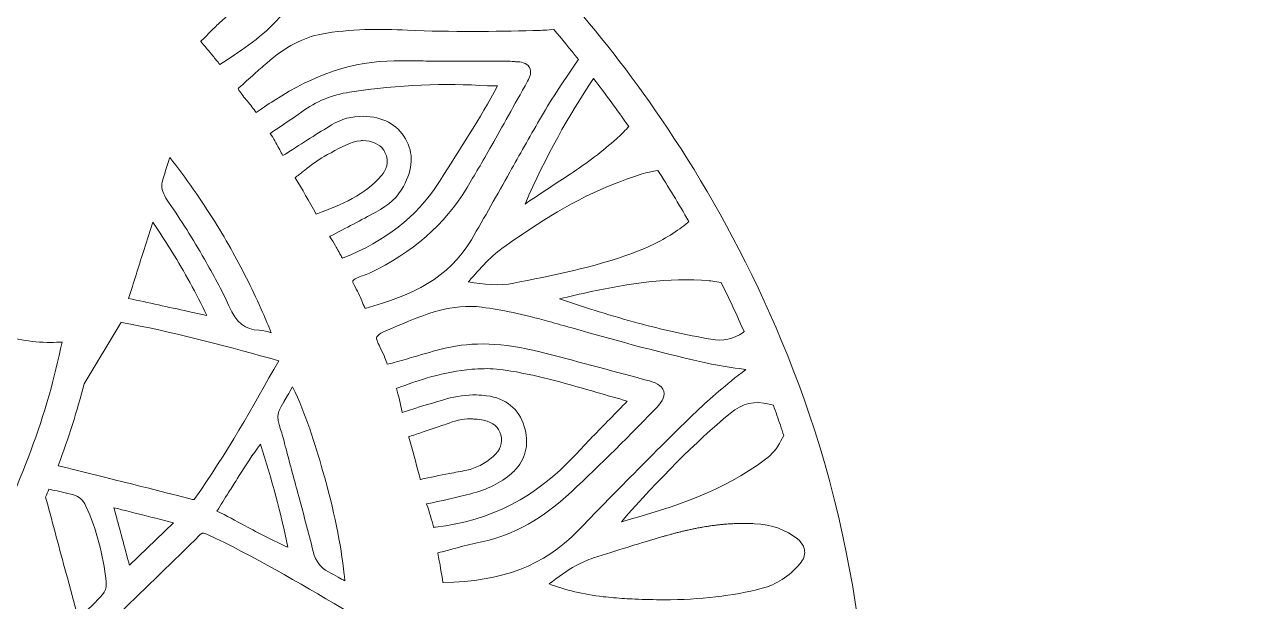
# Model space of a CAD drawing. Extents: x 126 to 8914, y -5970 to -48.
# Drawn here: x 2245 to 2874, y -4545 to -4249 of the extents above; entities that cross this region are included whole.
import ezdxf

# ---------------------------------------------------------------- set-up
doc = ezdxf.new("R2010")
doc.units = 0
doc.header["$MEASUREMENT"] = 0
doc.layers.add('Layer 1', color=7, linetype='Continuous')

# ---------------------------------------------------------------- blocks, each defined once
blk = doc.blocks.new('block 5')
at = {"layer": 'Layer 1', "lineweight": 0}
for points, knots in [([(2818.21, -4035.29), (2764.98, -4085.04), (2703.32, -4112.86), (2639.92, -4115.7), (2556.38, -4119.43), (2474.39, -4091.01), (2412.29, -4065.84), (2390.15, -4056.87), (2367.8, -4047.16), (2346.17, -4037.79), (2337.96, -4034.23), (2329.71, -4030.65), (2321.4, -4027.09), (2370.2, -4027.99), (2425.96, -4026.76), (2512.78, -3944.21), (2568.47, -3891.26), (2641.86, -3817.66), (2625.5, -3731.42), (2622.21, -3714.04), (2610.78, -3672.65), (2559.78, -3632.09), (2565.05, -3641.92), (2601.55, -3712.43), (2569.23, -3767.25), (2553.89, -3793.27), (2526.47, -3811.29), (2469.72, -3823.54), (2455.32, -3826.64), (2439.55, -3829), (2422.5, -3830.6), (2491.63, -3754.35), (2533.44, -3654.19), (2546.8, -3532.56), (2561.6, -3397.97), (2537.78, -3271.79), (2515.19, -3189.65), (2510.53, -3172.76), (2505.39, -3155.8), (2499.9, -3139.21), (2495.8, -3126.87), (2490.71, -3117.41), (2484.71, -3110.84), (2484.71, -3110.84), (2488.77, -3108.46), (2488.77, -3108.46), (2487.91, -3106.99), (2467.22, -3072.31), (2420.27, -3069.9), (2389.9, -3068.35), (2355.8, -3080.81), (2318.9, -3106.96), (2293.41, -3125.04), (2266.47, -3149.76), (2238.33, -3180.89), (2186.61, -3211.53), (2146.15, -3238.95), (2111.02, -3267.11), (2058.71, -3309.06), (2001.06, -3349.19), (1934.05, -3358.54), (1877.14, -3366.49), (1825.98, -3348.74), (1771.81, -3329.95), (1743.84, -3320.25), (1714.92, -3310.21), (1685.21, -3304.09), (1598.29, -3286.15), (1534.59, -3301.57), (1500, -3348.62), (1465.41, -3301.57), (1401.71, -3286.17), (1314.79, -3304.09), (1285.08, -3310.21), (1256.16, -3320.25), (1228.19, -3329.95), (1174.02, -3348.74), (1122.86, -3366.49), (1065.95, -3358.54), (998.94, -3349.19), (941.29, -3309.06), (888.98, -3267.11), (853.85, -3238.95), (813.4, -3211.53), (761.67, -3180.89), (733.53, -3149.76), (706.59, -3125.04), (681.1, -3106.96), (644.2, -3080.81), (610.1, -3068.34), (579.73, -3069.9), (532.78, -3072.31), (512.09, -3106.99), (511.23, -3108.46), (511.23, -3108.46), (515.29, -3110.84), (515.29, -3110.84), (509.29, -3117.41), (504.2, -3126.87), (500.12, -3139.21), (494.6, -3155.81), (489.45, -3172.78), (484.81, -3189.65), (462.22, -3271.79), (438.4, -3397.97), (453.2, -3532.56), (466.56, -3654.19), (508.37, -3754.35), (577.5, -3830.6), (560.45, -3829), (544.68, -3826.64), (530.28, -3823.54), (473.53, -3811.29), (446.11, -3793.27), (430.77, -3767.25), (398.45, -3712.43), (434.95, -3641.92), (440.22, -3632.09), (389.22, -3672.65), (377.79, -3714.04), (374.5, -3731.42), (358.14, -3817.66), (431.53, -3891.26), (487.22, -3944.21), (574.04, -4026.76), (629.8, -4027.99), (678.6, -4027.09), (670.29, -4030.65), (662.04, -4034.23), (653.83, -4037.79), (632.2, -4047.16), (609.85, -4056.87), (587.71, -4065.84), (525.61, -4091.01), (443.59, -4119.44), (360.08, -4115.7), (296.68, -4112.86), (235.02, -4085.04), (181.79, -4035.29), (181.79, -4035.29), (125.56, -3982.7), (125.56, -3982.7), (125.56, -3982.7), (169.91, -4045.63), (169.91, -4045.63), (219.46, -4115.9), (304.09, -4175.64), (385.53, -4197.81), (420.7, -4207.39), (457.65, -4212.84), (496.23, -4214.15), (485.34, -4225.21), (469.98, -4241.91), (452.74, -4264.03), (422.4, -4302.95), (380.42, -4366.57), (352.73, -4448.62), (321.59, -4540.91), (314.53, -4637.18), (331.76, -4734.74), (353.22, -4856.34), (412.66, -4980.18), (508.45, -5102.83), (508.45, -5102.83), (517.04, -5113.81), (517.04, -5113.81), (517.04, -5113.81), (522.08, -5100.8), (522.08, -5100.8), (522.28, -5100.26), (543.72, -5046.12), (606.97, -4986), (618.24, -4975.3), (631.32, -4963.97), (646.37, -4952.46), (644.61, -4982.41), (643.28, -5045.33), (654.68, -5125.3), (663.93, -5190.25), (679.74, -5252.83), (701.65, -5311.3), (729.05, -5384.39), (766.12, -5451.24), (811.85, -5510), (813.74, -5512.77), (839.32, -5550.81), (859.18, -5606.87), (878.01, -5659.98), (895.42, -5740.7), (871.56, -5823.61), (871.56, -5823.61), (865.31, -5845.39), (865.31, -5845.39), (865.31, -5845.39), (883.77, -5832.24), (883.77, -5832.24), (885.33, -5831.13), (922.61, -5804.27), (953.85, -5755.29), (978.49, -5716.64), (1002.96, -5657.53), (992.58, -5583.6), (993.17, -5584.35), (993.72, -5585.04), (994.23, -5585.72), (1015.9, -5614.87), (1039.45, -5642.28), (1064.19, -5667.18), (1108.9, -5712.2), (1155.06, -5746.33), (1201.41, -5768.67), (1255.37, -5794.66), (1309.82, -5804.7), (1363.33, -5798.49), (1378.55, -5829.06), (1404.02, -5852.77), (1428.69, -5875.76), (1454.89, -5900.15), (1479.63, -5923.18), (1492.73, -5953.46), (1492.73, -5953.46), (1500, -5970.23), (1500, -5970.23), (1500, -5970.23), (1507.27, -5953.46), (1507.27, -5953.46), (1520.37, -5923.18), (1545.11, -5900.15), (1571.31, -5875.76), (1595.98, -5852.77), (1621.45, -5829.06), (1636.67, -5798.49), (1690.18, -5804.7), (1744.63, -5794.66), (1798.59, -5768.67), (1844.94, -5746.33), (1891.12, -5712.2), (1935.81, -5667.18), (1960.55, -5642.28), (1984.1, -5614.88), (2005.77, -5585.74), (2006.28, -5585.06), (2006.83, -5584.35), (2007.42, -5583.6), (1997.04, -5657.53), (2021.51, -5716.64), (2046.15, -5755.29), (2077.39, -5804.27), (2114.67, -5831.13), (2116.23, -5832.24), (2116.23, -5832.24), (2134.69, -5845.39), (2134.69, -5845.39), (2134.69, -5845.39), (2128.44, -5823.61), (2128.44, -5823.61), (2104.58, -5740.7), (2121.99, -5659.98), (2140.82, -5606.87), (2160.7, -5550.77), (2186.28, -5512.73), (2188.15, -5510), (2233.88, -5451.24), (2270.95, -5384.39), (2298.34, -5311.3), (2320.26, -5252.83), (2336.07, -5190.25), (2345.32, -5125.3), (2356.72, -5045.33), (2355.39, -4982.41), (2353.63, -4952.46), (2368.68, -4963.97), (2381.76, -4975.3), (2393.03, -4986), (2456.28, -5046.12), (2477.72, -5100.26), (2477.92, -5100.8), (2477.92, -5100.8), (2482.94, -5113.84), (2482.94, -5113.84), (2482.94, -5113.84), (2491.55, -5102.83), (2491.55, -5102.83), (2587.34, -4980.18), (2646.78, -4856.34), (2668.24, -4734.74), (2685.47, -4637.18), (2678.41, -4540.91), (2647.27, -4448.62), (2619.58, -4366.57), (2577.6, -4302.95), (2547.26, -4264.03), (2530.02, -4241.91), (2514.66, -4225.21), (2503.77, -4214.15), (2542.35, -4212.84), (2579.3, -4207.39), (2614.47, -4197.81), (2695.91, -4175.64), (2780.54, -4115.9), (2830.09, -4045.63), (2830.09, -4045.63), (2874.44, -3982.7), (2874.44, -3982.7), (2874.44, -3982.7), (2818.21, -4035.29), (2818.21, -4035.29)], [0, 0, 0, 0, 1, 1, 1, 2, 2, 2, 3, 3, 3, 4, 4, 4, 5, 5, 5, 6, 6, 6, 7, 7, 7, 8, 8, 8, 9, 9, 9, 10, 10, 10, 11, 11, 11, 12, 12, 12, 13, 13, 13, 14, 14, 14, 15, 15, 15, 16, 16, 16, 17, 17, 17, 18, 18, 18, 19, 19, 19, 20, 20, 20, 21, 21, 21, 22, 22, 22, 23, 23, 23, 24, 24, 24, 25, 25, 25, 26, 26, 26, 27, 27, 27, 28, 28, 28, 29, 29, 29, 30, 30, 30, 31, 31, 31, 32, 32, 32, 33, 33, 33, 34, 34, 34, 35, 35, 35, 36, 36, 36, 37, 37, 37, 38, 38, 38, 39, 39, 39, 40, 40, 40, 41, 41, 41, 42, 42, 42, 43, 43, 43, 44, 44, 44, 45, 45, 45, 46, 46, 46, 47, 47, 47, 48, 48, 48, 49, 49, 49, 50, 50, 50, 51, 51, 51, 52, 52, 52, 53, 53, 53, 54, 54, 54, 55, 55, 55, 56, 56, 56, 57, 57, 57, 58, 58, 58, 59, 59, 59, 60, 60, 60, 61, 61, 61, 62, 62, 62, 63, 63, 63, 64, 64, 64, 65, 65, 65, 66, 66, 66, 67, 67, 67, 68, 68, 68, 69, 69, 69, 70, 70, 70, 71, 71, 71, 72, 72, 72, 73, 73, 73, 74, 74, 74, 75, 75, 75, 76, 76, 76, 77, 77, 77, 78, 78, 78, 79, 79, 79, 80, 80, 80, 81, 81, 81, 82, 82, 82, 83, 83, 83, 84, 84, 84, 85, 85, 85, 86, 86, 86, 87, 87, 87, 88, 88, 88, 89, 89, 89, 90, 90, 90, 91, 91, 91, 92, 92, 92, 93, 93, 93, 94, 94, 94, 95, 95, 95, 96, 96, 96, 97, 97, 97, 98, 98, 98, 99, 99, 99, 100, 100, 100, 101, 101, 101, 102, 102, 102, 102]), ([(2341.65, -4264.96), (2339.65, -4262.52), (2337.59, -4260.02), (2335.46, -4257.59), (2335.46, -4257.59), (2335.44, -4257.57), (2335.43, -4257.55), (2335.47, -4257.52), (2335.5, -4257.48), (2335.55, -4257.44), (2337.04, -4256.05), (2338.45, -4254.59), (2339.83, -4253.19), (2341.61, -4251.33), (2343.31, -4249.59), (2345.13, -4247.99), (2360.34, -4234.74), (2369.89, -4221.78), (2375.16, -4207.23), (2375.32, -4206.8), (2375.47, -4206.36), (2375.62, -4205.93), (2375.62, -4205.93), (2376.14, -4204.45), (2376.14, -4204.45), (2381.82, -4205.46), (2387.47, -4206.39), (2393.09, -4207.25), (2393.09, -4207.25), (2392.41, -4209.8), (2392.41, -4209.8), (2389.17, -4222.03), (2384.45, -4236.04), (2374.07, -4247.15), (2365.63, -4256.18), (2354.9, -4263.17), (2345.27, -4269.32), (2344.05, -4267.88), (2342.85, -4266.42), (2341.65, -4264.96)], [0, 0, 0, 0, 1, 1, 1, 2, 2, 2, 3, 3, 3, 4, 4, 4, 5, 5, 5, 6, 6, 6, 7, 7, 7, 8, 8, 8, 9, 9, 9, 10, 10, 10, 11, 11, 11, 12, 12, 12, 13, 13, 13, 13]), ([(2516.37, -4251.46), (2520.41, -4256.16), (2524.67, -4261.27), (2529.07, -4266.75), (2529.07, -4266.75), (2528.53, -4267.51), (2528.53, -4267.51), (2520.49, -4279.02), (2514.3, -4288.63), (2509.04, -4297.76), (2503.9, -4306.66), (2498.8, -4315.78), (2493.86, -4324.59), (2487.49, -4335.97), (2480.9, -4347.75), (2474.17, -4359.2), (2462.55, -4378.97), (2443.99, -4387.63), (2419.7, -4394.43), (2419.4, -4393.74), (2419.1, -4393.06), (2418.78, -4392.36), (2418.23, -4391.14), (2417.71, -4390), (2417.3, -4388.85), (2416.76, -4387.33), (2415.95, -4385.93), (2415.18, -4384.57), (2414.37, -4383.18), (2413.13, -4381.06), (2413.43, -4380.35), (2413.86, -4379.33), (2416.47, -4378.38), (2418.39, -4377.7), (2419.56, -4377.27), (2420.76, -4376.85), (2421.9, -4376.31), (2444.05, -4365.8), (2460.43, -4351.46), (2471.96, -4332.44), (2475.71, -4326.27), (2479.59, -4319.59), (2484.59, -4310.79), (2490.03, -4301.18), (2495.87, -4290.72), (2503, -4277.86), (2504.19, -4275.7), (2505.25, -4273.16), (2503.95, -4270.84), (2502.48, -4268.19), (2499.07, -4268.02), (2497.44, -4267.94), (2496.65, -4267.91), (2495.87, -4267.84), (2495.08, -4267.8), (2493.61, -4267.69), (2492.09, -4267.57), (2490.54, -4267.57), (2485.81, -4267.57), (2481.09, -4267.59), (2476.36, -4267.62), (2470.93, -4267.65), (2465.48, -4267.69), (2460.05, -4267.67), (2456.54, -4267.67), (2453.02, -4267.61), (2449.51, -4267.56), (2444.65, -4267.48), (2439.62, -4267.4), (2434.66, -4267.46), (2413.92, -4267.7), (2393.79, -4274.35), (2373.12, -4287.79), (2369.65, -4290.04), (2366.61, -4292.08), (2363.82, -4294.01), (2362.46, -4291.89), (2360.9, -4290.01), (2359.38, -4288.17), (2357.78, -4286.25), (2356.27, -4284.45), (2355.07, -4282.45), (2354.82, -4282.06), (2354.67, -4281.79), (2354.6, -4281.62), (2354.69, -4281.52), (2354.8, -4281.41), (2354.98, -4281.27), (2357.67, -4278.97), (2360.34, -4276.58), (2362.92, -4274.25), (2365.03, -4272.37), (2367.15, -4270.49), (2369.28, -4268.64), (2378.94, -4260.26), (2387.87, -4255.53), (2397.37, -4253.74), (2412.01, -4250.99), (2427.21, -4251.16), (2441.44, -4251.78), (2464.07, -4252.74), (2486.58, -4252.44), (2505.61, -4252.01), (2508.13, -4251.97), (2510.87, -4251.84), (2514, -4251.62), (2514, -4251.62), (2516.37, -4251.46), (2516.37, -4251.46)], [0, 0, 0, 0, 1, 1, 1, 2, 2, 2, 3, 3, 3, 4, 4, 4, 5, 5, 5, 6, 6, 6, 7, 7, 7, 8, 8, 8, 9, 9, 9, 10, 10, 10, 11, 11, 11, 12, 12, 12, 13, 13, 13, 14, 14, 14, 15, 15, 15, 16, 16, 16, 17, 17, 17, 18, 18, 18, 19, 19, 19, 20, 20, 20, 21, 21, 21, 22, 22, 22, 23, 23, 23, 24, 24, 24, 25, 25, 25, 26, 26, 26, 27, 27, 27, 28, 28, 28, 29, 29, 29, 30, 30, 30, 31, 31, 31, 32, 32, 32, 33, 33, 33, 34, 34, 34, 35, 35, 35, 36, 36, 36, 36]), ([(2408, -4368.69), (2407.99, -4368.65), (2407.96, -4368.62), (2407.94, -4368.57), (2407.58, -4367.89), (2407.2, -4367.19), (2406.82, -4366.49), (2406.52, -4365.94), (2406.2, -4365.39), (2405.88, -4364.82), (2405.42, -4363.99), (2404.95, -4363.15), (2404.47, -4362.33), (2403.57, -4360.78), (2402.64, -4359.21), (2401.64, -4357.69), (2401.61, -4357.65), (2401.58, -4357.6), (2401.55, -4357.55), (2401.63, -4357.5), (2401.74, -4357.46), (2401.83, -4357.39), (2409.9, -4353.29), (2417.8, -4349.07), (2425.13, -4345.09), (2431.94, -4341.44), (2436.45, -4337.26), (2439.35, -4331.94), (2444.3, -4322.85), (2444.65, -4314.86), (2440.38, -4307.5), (2436.02, -4300.01), (2428.76, -4296.13), (2418.75, -4295.93), (2412.96, -4295.81), (2407.5, -4297.3), (2402.5, -4300.36), (2395.56, -4304.58), (2388.28, -4309.19), (2378.85, -4315.29), (2378.45, -4315.54), (2377.98, -4315.86), (2377.6, -4316.06), (2377.48, -4315.89), (2377.33, -4315.67), (2377.15, -4315.33), (2376.6, -4314.35), (2376.06, -4313.34), (2375.54, -4312.32), (2374.21, -4309.82), (2372.85, -4307.23), (2371.12, -4304.81), (2371.09, -4304.76), (2371.06, -4304.71), (2371.04, -4304.68), (2371.12, -4304.63), (2371.2, -4304.57), (2371.31, -4304.49), (2371.31, -4304.49), (2372.39, -4303.78), (2372.39, -4303.78), (2377.29, -4300.55), (2382.38, -4297.22), (2387.2, -4293.66), (2394.5, -4288.26), (2402.78, -4284.86), (2411.77, -4283.53), (2437.48, -4279.73), (2460.59, -4278.7), (2482.39, -4280.35), (2482.39, -4280.35), (2482.63, -4280.36), (2482.63, -4280.36), (2482.63, -4280.36), (2484.34, -4280.36), (2484.34, -4280.36), (2485.4, -4280.38), (2486.46, -4280.38), (2487.52, -4280.36), (2478.64, -4297.02), (2468.2, -4313.15), (2458.11, -4328.76), (2458.11, -4328.76), (2456.79, -4330.81), (2456.79, -4330.81), (2445.96, -4347.55), (2430.13, -4359.89), (2408.38, -4368.55), (2408.24, -4368.62), (2408.12, -4368.66), (2408, -4368.69)], [0, 0, 0, 0, 1, 1, 1, 2, 2, 2, 3, 3, 3, 4, 4, 4, 5, 5, 5, 6, 6, 6, 7, 7, 7, 8, 8, 8, 9, 9, 9, 10, 10, 10, 11, 11, 11, 12, 12, 12, 13, 13, 13, 14, 14, 14, 15, 15, 15, 16, 16, 16, 17, 17, 17, 18, 18, 18, 19, 19, 19, 20, 20, 20, 21, 21, 21, 22, 22, 22, 23, 23, 23, 24, 24, 24, 25, 25, 25, 26, 26, 26, 27, 27, 27, 28, 28, 28, 29, 29, 29, 30, 30, 30, 30]), ([(2554.84, -4301.21), (2554.84, -4301.21), (2554.37, -4301.72), (2554.37, -4301.72), (2552.37, -4303.87), (2550.47, -4305.76), (2548.57, -4307.45), (2541.5, -4313.77), (2533.49, -4319.86), (2524.78, -4325.56), (2517.74, -4330.18), (2510.72, -4334.85), (2503.47, -4339.68), (2503.47, -4339.68), (2501.65, -4340.9), (2501.65, -4340.9), (2512.32, -4316.61), (2523.88, -4295.53), (2536.83, -4276.61), (2542.67, -4284.2), (2548.71, -4292.41), (2554.84, -4301.21)], [0, 0, 0, 0, 1, 1, 1, 2, 2, 2, 3, 3, 3, 4, 4, 4, 5, 5, 5, 6, 6, 6, 7, 7, 7, 7]), ([(2383.9, -4327.35), (2383.97, -4327.28), (2384.07, -4327.21), (2384.18, -4327.13), (2385.73, -4325.97), (2387.25, -4324.77), (2388.76, -4323.56), (2392.08, -4320.92), (2395.23, -4318.42), (2398.78, -4316.5), (2399.93, -4315.87), (2401.09, -4315.22), (2402.24, -4314.57), (2407.31, -4311.72), (2412.12, -4309.05), (2417.45, -4308.42), (2417.77, -4308.37), (2418.09, -4308.32), (2418.4, -4308.29), (2423.53, -4308.57), (2426.97, -4310.09), (2429.04, -4313.04), (2429.34, -4313.46), (2429.61, -4313.91), (2429.85, -4314.4), (2432.43, -4319.51), (2430.31, -4323.68), (2428.08, -4326.29), (2419.54, -4336.23), (2407.89, -4341.17), (2394.64, -4346.04), (2390.88, -4339.43), (2387.46, -4333.44), (2383.94, -4327.43), (2383.93, -4327.39), (2383.91, -4327.38), (2383.9, -4327.35)], [0, 0, 0, 0, 1, 1, 1, 2, 2, 2, 3, 3, 3, 4, 4, 4, 5, 5, 5, 6, 6, 6, 7, 7, 7, 8, 8, 8, 9, 9, 9, 10, 10, 10, 11, 11, 11, 12, 12, 12, 12]), ([(2315.54, -4331.16), (2315.56, -4330.74), (2315.62, -4330.29), (2315.73, -4329.86), (2316.71, -4325.76), (2318.08, -4321.73), (2319.52, -4317.45), (2319.56, -4317.31), (2319.61, -4317.15), (2319.66, -4317.01), (2327.99, -4327.68), (2335.66, -4338.71), (2342.66, -4349.95), (2345.9, -4355.16), (2349.02, -4360.42), (2351.95, -4365.7), (2357.46, -4375.63), (2362.54, -4385.9), (2367.15, -4396.4), (2368.68, -4399.88), (2370.17, -4403.41), (2371.6, -4406.94), (2371.58, -4406.94), (2371.58, -4406.94), (2371.58, -4406.94), (2369.74, -4406.34), (2367.67, -4405.64), (2365.45, -4405.59), (2358.17, -4405.44), (2353.66, -4401.83), (2349.86, -4393.14), (2346.25, -4384.84), (2341.73, -4376.93), (2337.36, -4369.26), (2331.29, -4358.63), (2325.29, -4349.07), (2319.01, -4339.96), (2317.09, -4337.18), (2315.37, -4334.22), (2315.54, -4331.16)], [0, 0, 0, 0, 1, 1, 1, 2, 2, 2, 3, 3, 3, 4, 4, 4, 5, 5, 5, 6, 6, 6, 7, 7, 7, 8, 8, 8, 9, 9, 9, 10, 10, 10, 11, 11, 11, 12, 12, 12, 13, 13, 13, 13]), ([(2569.8, -4323.71), (2575.09, -4332), (2580.34, -4340.74), (2585.55, -4349.87), (2585.55, -4349.87), (2585.01, -4350.36), (2585.01, -4350.36), (2583.74, -4351.52), (2582.42, -4352.6), (2581.07, -4353.55), (2574.72, -4358.06), (2567.68, -4361.84), (2560.16, -4364.8), (2540.5, -4372.53), (2519.41, -4376.77), (2499.01, -4380.87), (2499.01, -4380.87), (2496, -4381.47), (2496, -4381.47), (2488.45, -4382.99), (2480.46, -4382.13), (2472.56, -4380.87), (2472.64, -4380.77), (2472.72, -4380.69), (2472.8, -4380.6), (2478.72, -4373.82), (2484.32, -4367.43), (2491.28, -4362.6), (2508.57, -4350.62), (2527.23, -4338.22), (2548.29, -4330.18), (2555.71, -4327.35), (2561.92, -4325.08), (2568.5, -4323.93), (2568.5, -4323.93), (2569.8, -4323.71), (2569.8, -4323.71)], [0, 0, 0, 0, 1, 1, 1, 2, 2, 2, 3, 3, 3, 4, 4, 4, 5, 5, 5, 6, 6, 6, 7, 7, 7, 8, 8, 8, 9, 9, 9, 10, 10, 10, 11, 11, 11, 12, 12, 12, 12]), ([(2320.83, -4365.54), (2327.05, -4375.58), (2333.04, -4386.55), (2338.64, -4398.14), (2338.64, -4398.14), (2328.95, -4395.98), (2328.95, -4395.98), (2318.98, -4393.77), (2308.66, -4391.49), (2298.49, -4389.3), (2298.49, -4389.29), (2298.49, -4389.29), (2298.51, -4389.27), (2301.04, -4381.26), (2303.56, -4373.27), (2306.08, -4365.26), (2306.08, -4365.26), (2310.86, -4350.14), (2310.86, -4350.14), (2310.86, -4350.14), (2312.54, -4352.72), (2312.54, -4352.72), (2315.31, -4356.9), (2318.16, -4361.22), (2320.83, -4365.54)], [0, 0, 0, 0, 1, 1, 1, 2, 2, 2, 3, 3, 3, 4, 4, 4, 5, 5, 5, 6, 6, 6, 7, 7, 7, 8, 8, 8, 8]), ([(2599.92, -4380.79), (2599.92, -4380.79), (2602.17, -4381.15), (2602.17, -4381.15), (2606.21, -4389.29), (2610.13, -4397.69), (2613.93, -4406.35), (2613.93, -4406.35), (2613.38, -4406.73), (2613.38, -4406.73), (2608.47, -4410.23), (2603.09, -4411.39), (2596.9, -4410.26), (2584.03, -4407.95), (2571.46, -4405.15), (2559.56, -4401.92), (2546.39, -4398.36), (2533.15, -4394.29), (2519.29, -4389.56), (2524.64, -4388.28), (2530.15, -4386.96), (2535.59, -4385.82), (2554.54, -4381.83), (2574.98, -4378.4), (2596.03, -4380.28), (2597.22, -4380.38), (2598.48, -4380.55), (2599.92, -4380.79)], [0, 0, 0, 0, 1, 1, 1, 2, 2, 2, 3, 3, 3, 4, 4, 4, 5, 5, 5, 6, 6, 6, 7, 7, 7, 8, 8, 8, 9, 9, 9, 9]), ([(2589.59, -4447.24), (2567.58, -4468.5), (2546.39, -4490.22), (2528.56, -4508.66), (2511.59, -4526.22), (2489.72, -4534.57), (2459.72, -4534.97), (2459.72, -4534.97), (2459.53, -4534.97), (2459.53, -4534.97), (2458.88, -4530.36), (2458.04, -4525.42), (2456.98, -4519.88), (2456.97, -4519.85), (2456.97, -4519.84), (2456.97, -4519.82), (2457.04, -4519.79), (2457.12, -4519.77), (2457.22, -4519.74), (2459.75, -4519.12), (2462.27, -4518.43), (2464.71, -4517.75), (2468.52, -4516.69), (2472.46, -4515.58), (2476.34, -4514.85), (2493.23, -4511.67), (2508.33, -4503.9), (2522.5, -4491.09), (2537.98, -4477.1), (2552.26, -4462.56), (2567.98, -4446.39), (2571.11, -4443.16), (2573.65, -4440.23), (2572.74, -4436.94), (2571.83, -4433.63), (2568.14, -4432.38), (2563.75, -4431.19), (2563.75, -4431.19), (2562.41, -4430.81), (2562.41, -4430.81), (2545.01, -4426.11), (2527.01, -4421.22), (2509.22, -4416.75), (2490.32, -4412.02), (2474.92, -4411.42), (2460.72, -4414.85), (2455.32, -4416.17), (2449.94, -4417.73), (2444.73, -4419.27), (2441.39, -4420.25), (2437.92, -4421.26), (2434.52, -4422.18), (2433.38, -4422.5), (2431.86, -4422.91), (2431.08, -4423.01), (2430.75, -4422.31), (2430.24, -4420.87), (2429.88, -4419.75), (2429.31, -4418.11), (2428.49, -4416.48), (2427.66, -4414.92), (2426.67, -4412.97), (2425.13, -4410.01), (2425.64, -4409.08), (2426.67, -4407.24), (2430.32, -4405.8), (2433.55, -4404.55), (2434.63, -4404.12), (2435.71, -4403.71), (2436.69, -4403.27), (2450.68, -4397.19), (2464.48, -4391.87), (2479.55, -4393.8), (2489.7, -4395.1), (2500.61, -4397.43), (2513.87, -4401.15), (2517.77, -4402.24), (2521.66, -4403.33), (2525.56, -4404.42), (2548.9, -4411.01), (2573.06, -4417.81), (2597.26, -4422.94), (2602.58, -4424.08), (2607.95, -4424.83), (2613.62, -4425.62), (2614, -4425.67), (2614.36, -4425.73), (2614.74, -4425.78), (2604.61, -4433.64), (2596.61, -4440.47), (2589.59, -4447.24)], [0, 0, 0, 0, 1, 1, 1, 2, 2, 2, 3, 3, 3, 4, 4, 4, 5, 5, 5, 6, 6, 6, 7, 7, 7, 8, 8, 8, 9, 9, 9, 10, 10, 10, 11, 11, 11, 12, 12, 12, 13, 13, 13, 14, 14, 14, 15, 15, 15, 16, 16, 16, 17, 17, 17, 18, 18, 18, 19, 19, 19, 20, 20, 20, 21, 21, 21, 22, 22, 22, 23, 23, 23, 24, 24, 24, 25, 25, 25, 26, 26, 26, 27, 27, 27, 28, 28, 28, 29, 29, 29, 30, 30, 30, 30]), ([(2370.79, -4420), (2370.79, -4420), (2375.4, -4421.26), (2375.4, -4421.26), (2362.21, -4444.77), (2348.53, -4469.04), (2332.48, -4491.87), (2332.16, -4492.31), (2331.99, -4492.45), (2331.94, -4492.5), (2331.93, -4492.48), (2331.72, -4492.48), (2331.29, -4492.37), (2307.2, -4486.25), (2282.98, -4480.2), (2262.4, -4475.09), (2267.72, -4460.95), (2272.17, -4446.94), (2275.73, -4433.03), (2275.73, -4433.03), (2294.47, -4401.79), (2294.47, -4401.79), (2294.51, -4401.76), (2294.52, -4401.72), (2294.55, -4401.68), (2294.55, -4401.68), (2294.78, -4401.72), (2294.78, -4401.72), (2320.47, -4406.13), (2346.05, -4413.18), (2370.79, -4420)], [0, 0, 0, 0, 1, 1, 1, 2, 2, 2, 3, 3, 3, 4, 4, 4, 5, 5, 5, 6, 6, 6, 7, 7, 7, 8, 8, 8, 9, 9, 9, 10, 10, 10, 10]), ([(2222.51, -4524.73), (2212.51, -4534.53), (2178.38, -4565.68), (2123.66, -4591.45), (2063.06, -4619.99), (1964.38, -4647.26), (1838.42, -4615.21), (1829.6, -4585.78), (1821.36, -4555.88), (1813.97, -4525.55), (1813.97, -4525.55), (1813.97, -4525.53), (1813.97, -4525.53), (1817.43, -4525.88), (1820.87, -4526.1), (1824.25, -4526.1), (1839.78, -4526.1), (1854.44, -4522.34), (1867.87, -4514.98), (1897.83, -4526.67), (1929.13, -4532.58), (1961.37, -4532.58), (1975.33, -4532.58), (1989.47, -4531.47), (2003.75, -4529.27), (2042.48, -4523.27), (2082.29, -4509.17), (2122.09, -4487.35), (2178.51, -4456.42), (2218.16, -4419.33), (2230.71, -4406.89), (2238.75, -4409.98), (2248.01, -4411.88), (2258.67, -4411.88), (2260.52, -4411.88), (2262.42, -4411.8), (2264.37, -4411.67), (2256.94, -4448.48), (2243.06, -4485.93), (2222.51, -4524.73)], [0, 0, 0, 0, 1, 1, 1, 2, 2, 2, 3, 3, 3, 4, 4, 4, 5, 5, 5, 6, 6, 6, 7, 7, 7, 8, 8, 8, 9, 9, 9, 10, 10, 10, 11, 11, 11, 12, 12, 12, 13, 13, 13, 13]), ([(2455.81, -4506.6), (2455.34, -4506.67), (2455.02, -4506.68), (2454.81, -4506.7), (2454.78, -4506.62), (2454.77, -4506.52), (2454.73, -4506.41), (2453.86, -4502.8), (2452.72, -4498.99), (2451.22, -4494.75), (2451.22, -4494.71), (2451.2, -4494.68), (2451.2, -4494.67), (2451.27, -4494.65), (2451.33, -4494.64), (2451.39, -4494.62), (2458.64, -4493.13), (2466.19, -4491.41), (2473.84, -4489.47), (2482.37, -4487.32), (2489.21, -4483.92), (2494.72, -4479.06), (2495.62, -4478.28), (2496.44, -4477.46), (2497.17, -4476.61), (2502.36, -4470.67), (2503.79, -4463.26), (2501.26, -4454.98), (2498.5, -4445.93), (2491.82, -4440.47), (2481.94, -4439.2), (2480.25, -4438.98), (2478.54, -4438.85), (2476.82, -4438.8), (2471.69, -4438.69), (2466.51, -4439.37), (2461.37, -4440.85), (2454.75, -4442.75), (2447.75, -4444.88), (2438.7, -4447.75), (2437.86, -4443.44), (2436.74, -4439.07), (2435.8, -4435.51), (2446.98, -4431.22), (2460.1, -4426.84), (2474.44, -4425.65), (2476.48, -4425.48), (2478.56, -4425.36), (2480.66, -4425.33), (2484.68, -4425.24), (2488.91, -4425.62), (2494.43, -4426.54), (2509.38, -4429.02), (2524.19, -4433.34), (2538.52, -4437.52), (2543.62, -4438.99), (2548.86, -4440.53), (2554.08, -4441.97), (2551.1, -4445.04), (2548.11, -4448.1), (2545.1, -4451.15), (2539.18, -4457.2), (2533.04, -4463.45), (2527.2, -4469.78), (2507.43, -4491.2), (2484.08, -4503.25), (2455.81, -4506.6)], [0, 0, 0, 0, 1, 1, 1, 2, 2, 2, 3, 3, 3, 4, 4, 4, 5, 5, 5, 6, 6, 6, 7, 7, 7, 8, 8, 8, 9, 9, 9, 10, 10, 10, 11, 11, 11, 12, 12, 12, 13, 13, 13, 14, 14, 14, 15, 15, 15, 16, 16, 16, 17, 17, 17, 18, 18, 18, 19, 19, 19, 20, 20, 20, 21, 21, 21, 22, 22, 22, 22]), ([(2409.32, -4534.15), (2408.13, -4533.53), (2406.98, -4532.85), (2405.82, -4532.18), (2404.25, -4531.3), (2402.64, -4530.36), (2400.96, -4529.52), (2396.77, -4527.45), (2394.42, -4524.3), (2393.09, -4519), (2390.61, -4508.99), (2387.87, -4498.89), (2385.23, -4489.11), (2383.09, -4481.21), (2380.87, -4473.04), (2378.8, -4464.99), (2377.9, -4461.42), (2377.07, -4458.67), (2376.42, -4456.47), (2374.14, -4448.73), (2374.14, -4448.73), (2379.92, -4439.06), (2380.71, -4437.76), (2381.58, -4436.3), (2382.55, -4434.66), (2389.4, -4448.84), (2394, -4463.64), (2397.94, -4477.54), (2403.75, -4498.07), (2407.29, -4515.15), (2409, -4530.96), (2409.11, -4532.02), (2409.22, -4533.07), (2409.32, -4534.11), (2409.32, -4534.11), (2409.32, -4534.13), (2409.32, -4534.15)], [0, 0, 0, 0, 1, 1, 1, 2, 2, 2, 3, 3, 3, 4, 4, 4, 5, 5, 5, 6, 6, 6, 7, 7, 7, 8, 8, 8, 9, 9, 9, 10, 10, 10, 11, 11, 11, 12, 12, 12, 12]), ([(2626.82, -4443.51), (2626.82, -4443.51), (2628.92, -4444.06), (2628.92, -4444.06), (2630.14, -4447.46), (2631.33, -4450.88), (2632.5, -4454.35), (2633.09, -4456.11), (2633.66, -4457.88), (2634.23, -4459.64), (2634.23, -4459.64), (2632.79, -4462.41), (2632.79, -4462.41), (2630.84, -4466.16), (2628.23, -4469.23), (2624.81, -4471.81), (2603.22, -4488), (2578.52, -4496.34), (2551.03, -4503.82), (2570.78, -4481.29), (2588.57, -4463.58), (2606.87, -4448.16), (2612.9, -4443.09), (2619.43, -4441.57), (2626.82, -4443.51)], [0, 0, 0, 0, 1, 1, 1, 2, 2, 2, 3, 3, 3, 4, 4, 4, 5, 5, 5, 6, 6, 6, 7, 7, 7, 8, 8, 8, 8]), ([(2448.08, -4482.1), (2448.02, -4482.11), (2447.97, -4482.13), (2447.93, -4482.13), (2447.9, -4482.03), (2447.86, -4481.92), (2447.83, -4481.78), (2447.83, -4481.78), (2447.33, -4479.8), (2447.33, -4479.8), (2445.69, -4473.44), (2444, -4466.84), (2442.09, -4460.41), (2442.07, -4460.35), (2442.05, -4460.3), (2442.05, -4460.27), (2442.16, -4460.22), (2442.32, -4460.16), (2442.51, -4460.09), (2444.82, -4459.34), (2447.1, -4458.54), (2449.4, -4457.74), (2452.12, -4456.79), (2454.94, -4455.81), (2457.71, -4454.92), (2458.88, -4454.55), (2460.04, -4454.14), (2461.19, -4453.75), (2465.47, -4452.26), (2469.52, -4450.85), (2473.76, -4450.98), (2474.49, -4451.07), (2475.23, -4451.14), (2475.96, -4451.2), (2477.54, -4451.33), (2479.03, -4451.45), (2480.41, -4451.77), (2485.4, -4452.94), (2488.21, -4455.31), (2489.27, -4459.26), (2490.4, -4463.43), (2489.08, -4467.08), (2485.27, -4470.4), (2480.95, -4474.14), (2476.55, -4476.42), (2471.81, -4477.38), (2468.85, -4477.98), (2465.86, -4478.55), (2462.89, -4479.12), (2458.03, -4480.04), (2453.01, -4480.99), (2448.08, -4482.1)], [0, 0, 0, 0, 1, 1, 1, 2, 2, 2, 3, 3, 3, 4, 4, 4, 5, 5, 5, 6, 6, 6, 7, 7, 7, 8, 8, 8, 9, 9, 9, 10, 10, 10, 11, 11, 11, 12, 12, 12, 13, 13, 13, 14, 14, 14, 15, 15, 15, 16, 16, 16, 17, 17, 17, 17]), ([(2343.77, -4498.32), (2345.76, -4495.19), (2347.73, -4492.05), (2349.7, -4488.9), (2351.18, -4486.56), (2352.63, -4484.22), (2354.1, -4481.89), (2354.1, -4481.89), (2355.23, -4480.12), (2355.23, -4480.12), (2358.57, -4474.82), (2362, -4469.37), (2366.02, -4464.07), (2371.88, -4481.94), (2376.63, -4499.68), (2380.14, -4516.88), (2372.64, -4513.65), (2365.3, -4509.69), (2358.17, -4505.86), (2353.49, -4503.33), (2348.66, -4500.73), (2343.77, -4498.32)], [0, 0, 0, 0, 1, 1, 1, 2, 2, 2, 3, 3, 3, 4, 4, 4, 5, 5, 5, 6, 6, 6, 7, 7, 7, 7]), ([(2257.02, -4495.09), (2257.02, -4495.09), (2255.98, -4491.22), (2255.98, -4491.22), (2256.56, -4489.84), (2257.13, -4488.45), (2257.69, -4487.07), (2257.69, -4487.07), (2259.02, -4487.39), (2259.02, -4487.39), (2262.75, -4488.26), (2266.49, -4489.14), (2270.21, -4490.06), (2273.14, -4490.8), (2275.16, -4492.64), (2276.63, -4495.85), (2282.02, -4507.71), (2285.48, -4520.66), (2286.96, -4534.35), (2287.24, -4537.01), (2286.8, -4539.01), (2285.63, -4540.43), (2281.86, -4544.99), (2277.49, -4548.9), (2272.87, -4553.03), (2272.79, -4553.11), (2272.71, -4553.17), (2272.63, -4553.25), (2272.63, -4553.25), (2267.1, -4532.63), (2267.1, -4532.63), (2263.75, -4520.12), (2260.39, -4507.6), (2257.02, -4495.09)], [0, 0, 0, 0, 1, 1, 1, 2, 2, 2, 3, 3, 3, 4, 4, 4, 5, 5, 5, 6, 6, 6, 7, 7, 7, 8, 8, 8, 9, 9, 9, 10, 10, 10, 11, 11, 11, 11]), ([(2291.01, -4496.66), (2293.18, -4497.2), (2295.34, -4497.75), (2297.53, -4498.31), (2304.08, -4499.95), (2310.7, -4501.6), (2317.54, -4503.31), (2317.54, -4503.31), (2321.46, -4504.31), (2321.46, -4504.31), (2321.46, -4504.31), (2298.92, -4526.1), (2298.92, -4526.1), (2298.92, -4526.1), (2297.83, -4522.05), (2297.83, -4522.05), (2295.52, -4513.41), (2293.27, -4505.02), (2291.01, -4496.66)], [0, 0, 0, 0, 1, 1, 1, 2, 2, 2, 3, 3, 3, 4, 4, 4, 5, 5, 5, 6, 6, 6, 6]), ([(2644.29, -4516.37), (2644.66, -4517.18), (2644.88, -4518.02), (2644.96, -4518.85), (2645.15, -4521.05), (2644.31, -4523.29), (2642.55, -4525.33), (2636.82, -4531.93), (2630.47, -4536.06), (2623.18, -4537.96), (2607.87, -4541.92), (2591.79, -4543.82), (2572.68, -4543.82), (2567.95, -4543.82), (2563.04, -4543.69), (2557.91, -4543.47), (2556.19, -4543.39), (2554.44, -4543.3), (2552.67, -4543.2), (2548.84, -4542.98), (2545.22, -4542.66), (2541.76, -4542.25), (2531.38, -4541.02), (2522.44, -4538.91), (2514.03, -4535.73), (2518.56, -4532.21), (2523.02, -4528.92), (2527.79, -4526.29), (2530.64, -4524.73), (2533.6, -4523.4), (2536.73, -4522.4), (2548.98, -4518.49), (2559.29, -4515.26), (2569.83, -4512.13), (2570.64, -4511.89), (2571.45, -4511.65), (2572.27, -4511.41), (2572.49, -4511.35), (2572.71, -4511.29), (2572.93, -4511.22), (2573.53, -4511.05), (2574.15, -4510.88), (2574.77, -4510.7), (2574.77, -4510.7), (2575.67, -4510.46), (2575.67, -4510.46), (2576.24, -4510.31), (2576.81, -4510.15), (2577.38, -4509.99), (2577.71, -4509.91), (2578.03, -4509.83), (2578.36, -4509.74), (2578.93, -4509.59), (2579.5, -4509.45), (2580.07, -4509.29), (2580.42, -4509.21), (2580.77, -4509.12), (2581.12, -4509.04), (2581.69, -4508.9), (2582.26, -4508.76), (2582.84, -4508.63), (2583.21, -4508.53), (2583.57, -4508.45), (2583.94, -4508.38), (2584.52, -4508.23), (2585.12, -4508.11), (2585.72, -4507.96), (2586.07, -4507.88), (2586.44, -4507.81), (2586.78, -4507.73), (2587.42, -4507.6), (2588.07, -4507.47), (2588.72, -4507.33), (2589.05, -4507.27), (2589.38, -4507.2), (2589.71, -4507.14), (2590.47, -4506.98), (2591.25, -4506.84), (2592.04, -4506.71), (2592.25, -4506.67), (2592.47, -4506.62), (2592.67, -4506.59), (2593.69, -4506.41), (2594.7, -4506.25), (2595.71, -4506.1), (2595.92, -4506.06), (2596.12, -4506.03), (2596.33, -4506), (2597.14, -4505.89), (2597.96, -4505.76), (2598.78, -4505.67), (2599.13, -4505.62), (2599.5, -4505.57), (2599.86, -4505.54), (2600.52, -4505.46), (2601.21, -4505.38), (2601.89, -4505.3), (2602.3, -4505.26), (2602.71, -4505.23), (2603.14, -4505.19), (2603.77, -4505.13), (2604.4, -4505.07), (2605.04, -4505.02), (2605.48, -4504.99), (2605.92, -4504.96), (2606.37, -4504.92), (2606.98, -4504.89), (2607.6, -4504.85), (2608.22, -4504.83), (2608.68, -4504.8), (2609.14, -4504.78), (2609.61, -4504.77), (2610.21, -4504.73), (2610.83, -4504.72), (2611.45, -4504.72), (2611.92, -4504.7), (2612.38, -4504.7), (2612.86, -4504.69), (2613.54, -4504.69), (2614.23, -4504.69), (2614.91, -4504.7), (2615.28, -4504.7), (2615.64, -4504.72), (2616.01, -4504.72), (2617.07, -4504.75), (2618.13, -4504.78), (2619.19, -4504.85), (2628.29, -4505.38), (2635.51, -4507.93), (2641.29, -4512.65), (2642.66, -4513.77), (2643.68, -4515.02), (2644.29, -4516.37)], [0, 0, 0, 0, 1, 1, 1, 2, 2, 2, 3, 3, 3, 4, 4, 4, 5, 5, 5, 6, 6, 6, 7, 7, 7, 8, 8, 8, 9, 9, 9, 10, 10, 10, 11, 11, 11, 12, 12, 12, 13, 13, 13, 14, 14, 14, 15, 15, 15, 16, 16, 16, 17, 17, 17, 18, 18, 18, 19, 19, 19, 20, 20, 20, 21, 21, 21, 22, 22, 22, 23, 23, 23, 24, 24, 24, 25, 25, 25, 26, 26, 26, 27, 27, 27, 28, 28, 28, 29, 29, 29, 30, 30, 30, 31, 31, 31, 32, 32, 32, 33, 33, 33, 34, 34, 34, 35, 35, 35, 36, 36, 36, 37, 37, 37, 38, 38, 38, 39, 39, 39, 40, 40, 40, 41, 41, 41, 42, 42, 42, 43, 43, 43, 44, 44, 44, 44]), ([(2352.22, -4604.43), (2350.99, -4605.47), (2350.18, -4606.03), (2349.36, -4606.12), (2348.79, -4606.19), (2348.2, -4606.03), (2347.49, -4605.68), (2347.17, -4605.52), (2346.85, -4605.35), (2346.47, -4605.13), (2341.68, -4602.25), (2336.74, -4599.51), (2331.85, -4596.85), (2330.22, -4595.96), (2328.6, -4595.09), (2326.99, -4594.22), (2321.7, -4591.37), (2316.24, -4588.43), (2310.97, -4585.35), (2303.15, -4580.8), (2295.04, -4576.46), (2287.21, -4572.28), (2283.87, -4570.49), (2280.53, -4568.69), (2277.2, -4566.88), (2282.84, -4561.4), (2288.49, -4555.93), (2294.14, -4550.45), (2307.53, -4537.45), (2321.38, -4524.03), (2334.9, -4510.73), (2335.16, -4510.5), (2335.36, -4510.31), (2335.55, -4510.15), (2336.49, -4509.37), (2337.04, -4509.45), (2338.65, -4510.21), (2362.54, -4521.42), (2385.68, -4535.06), (2408.07, -4548.25), (2408.07, -4548.25), (2409.76, -4549.25), (2409.76, -4549.25), (2406.82, -4552.19), (2403.87, -4555.15), (2400.93, -4558.1), (2385.37, -4573.74), (2369.27, -4589.9), (2352.22, -4604.43)], [0, 0, 0, 0, 1, 1, 1, 2, 2, 2, 3, 3, 3, 4, 4, 4, 5, 5, 5, 6, 6, 6, 7, 7, 7, 8, 8, 8, 9, 9, 9, 10, 10, 10, 11, 11, 11, 12, 12, 12, 13, 13, 13, 14, 14, 14, 15, 15, 15, 16, 16, 16, 16])]:
    blk.add_open_spline(points, degree=3, knots=knots, dxfattribs=at)

msp = doc.modelspace()

# ---------------------------------------------------------------- block references
at = {"layer": 'Layer 1'}
msp.add_blockref('block 5', (0, 0), dxfattribs=at)

doc.saveas('drawing.dxf')
